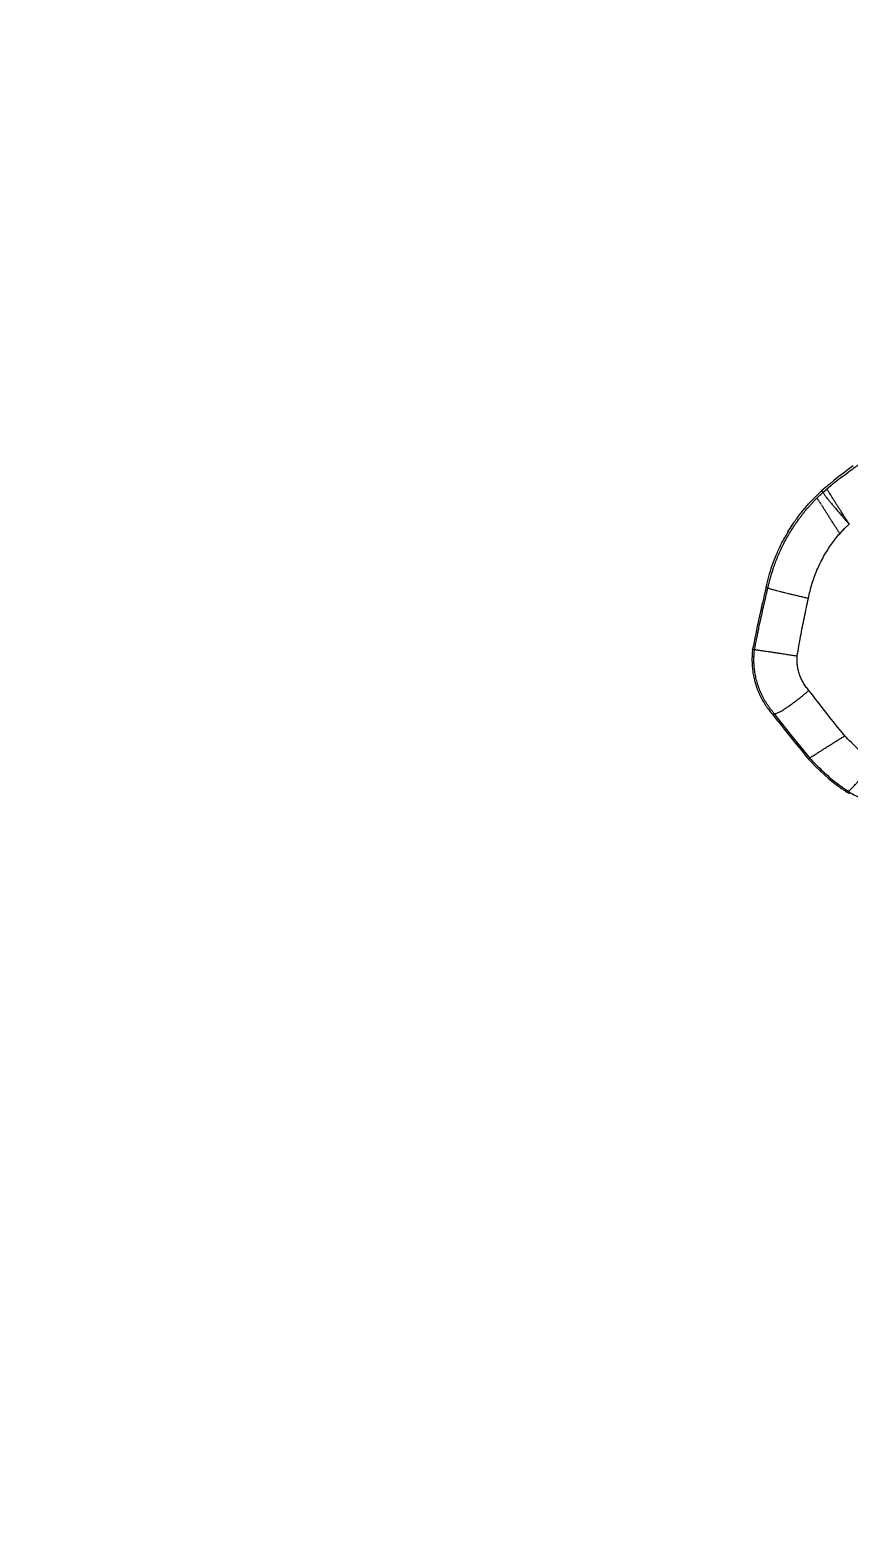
# Model space of a CAD drawing. Header units: millimetres. Extents: x 1145859089 to 1147511753, y -1047484727 to -1047247487.
# Drawn here: x 1147318711 to 1147319117, y -1047438348 to -1047437610 of the extents above; entities that cross this region are included whole.
import ezdxf
from ezdxf.xclip import XClip

# ---------------------------------------------------------------- set-up
doc = ezdxf.new("R2010")
doc.units = ezdxf.units.MM
doc.header["$LTSCALE"] = 100
doc.header["$MEASUREMENT"] = 0
doc.header["$XCLIPFRAME"] = 2
doc.layers.get('0').update_dxf_attribs({"linetype": 'CONTINUOUS'})
doc.layers.add('XREF', color=135, linetype='CONTINUOUS')
doc.layers.add('단지배치도$0$W240910', color=135, linetype='CONTINUOUS')

# ---------------------------------------------------------------- blocks, each defined once
blk = doc.blocks.new('단지배치도$0$zw$9902')
at = {"layer": '단지배치도$0$W240910', "linetype": 'ByBlock', "ltscale": 20}
for p, q in [((58839.72, -66462.11), (58837.42, -66463.92)), ((58842.03, -66460.32), (58839.72, -66462.11)), ((58844.37, -66458.55), (58842.03, -66460.32)), ((58846.73, -66456.82), (58844.37, -66458.55)), ((58831.11, -66469.15), (58831.15, -66469.12)), ((58833.24, -66467.35), (58831.15, -66469.12)), ((58831.15, -66469.12), (58831.82, -66469.88)), ((58831.82, -66469.88), (58833.74, -66468.26)), ((58837.42, -66463.92), (58835.15, -66465.77)), ((58814.65, -66489.22), (58812.74, -66492.54)), ((58842.51, -66487.84), (58844.79, -66485.62)), ((58804.6, -66517.16), (58803.66, -66516.94)), ((58801.33, -66526.85), (58800.54, -66530.4)), ((58800.14, -66532.21), (58800.11, -66532.35)), ((58800.17, -66532.06), (58800.14, -66532.21)), ((58797.02, -66547.56), (58797.97, -66547.71)), ((58806.99, -66579.93), (58807.69, -66579.35)), ((58806.99, -66579.93), (58808.56, -66581.94)), ((58807.7, -66579.35), (58807.69, -66579.35)), ((58816.45, -66590.48), (58807.69, -66579.35)), ((58808.56, -66581.94), (58810.6, -66584.53)), ((58810.6, -66584.53), (58812.65, -66587.12)), ((58812.65, -66587.12), (58814.71, -66589.69)), ((58814.71, -66589.69), (58816.78, -66592.26)), ((58825.28, -66601.36), (58816.45, -66590.48)), ((58816.78, -66592.26), (58818.86, -66594.82)), ((58818.86, -66594.82), (58820.95, -66597.37)), ((58842.59, -66590.34), (58842.56, -66590.36)), ((58820.95, -66597.37), (58823.05, -66599.92)), ((58823.05, -66599.92), (58824.74, -66601.96)), ((58824.74, -66601.96), (58825.35, -66601.44)), ((58824.74, -66601.96), (58826.25, -66603.6)), ((58825.3, -66601.35), (58825.28, -66601.36)), ((58825.31, -66601.37), (58825.29, -66601.35)), ((58825.33, -66601.4), (58825.31, -66601.37)), ((58825.34, -66601.41), (58825.33, -66601.4)), ((58825.34, -66601.42), (58825.34, -66601.41)), ((58825.35, -66601.43), (58825.34, -66601.42)), ((58825.35, -66601.44), (58825.35, -66601.43)), ((58826.25, -66603.6), (58828.29, -66605.69)), ((58828.29, -66605.69), (58830.39, -66607.73)), ((58830.39, -66607.73), (58832.54, -66609.71)), ((58832.54, -66609.71), (58834.76, -66611.62)), ((58834.76, -66611.62), (58837.03, -66613.46)), ((58837.03, -66613.46), (58839.68, -66615.49)), ((58843.61, -66618.24), (58844, -66617.64))]:
    blk.add_line(p, q, dxfattribs=at)
at = {"layer": '단지배치도$0$W240910'}
for radius in [11431.38, 11931.38]:
    blk.add_arc((57394.29, -57699.4), radius, 251.62775, 321.418131, dxfattribs=at)
at = {"layer": '단지배치도$0$W240910', "linetype": 'ByBlock', "ltscale": 20}
for centre, radius, start, end in [((58993.21, -66659.1), 248.7, 127.59683, 129.88119), ((59004.6, -66672.22), 267.09, 129.37774, 129.91004), ((59395.36, -66661.35), 609.06, 166.28469, 167.74428), ((59395.36, -66661.35), 609.06, 167.7725, 169.23201), ((58834.53, -66552.44), 37.83, 172.58343, 172.71744), ((58898.78, -66535.26), 99.65, 233.62338, 234.85056), ((58898.57, -66535.56), 99.28, 234.85114, 235.13624), ((58898.37, -66535.85), 98.93, 235.13578, 236.19075), ((58898.18, -66536.13), 98.59, 236.19124, 236.39124), ((58864.81, -66586.43), 38.22, 236.31409, 238.60711)]:
    blk.add_arc(centre, radius, start, end, dxfattribs=at)
for points, knots in [([(58841.48, -66462.05), (58842.71, -66461.1), (58844.26, -66459.93), (58845.92, -66458.7), (58846.49, -66458.29), (58846.93, -66457.97), (58847.78, -66457.35), (58849.32, -66456.25), (58850.69, -66455.29), (58851.54, -66454.7)], [0, 0, 0, 0, 4.659383, 5.833447, 6.209013, 6.764018, 7.459175, 9.356377, 12.468955, 12.468955, 12.468955, 12.468955]), ([(58814.49, -66489.5), (58815.17, -66488.36), (58816.88, -66485.65), (58819.8, -66481.5), (58823.31, -66477.13), (58827.07, -66472.99), (58829.74, -66470.4), (58831.11, -66469.15)], [0, 0, 0, 0, 3.996211, 9.600635, 15.205056, 20.809477, 26.360622, 26.360622, 26.360622, 26.360622]), ([(58828.91, -66472.65), (58829.38, -66472.18), (58830.1, -66471.48), (58830.96, -66470.67), (58831.45, -66470.22), (58831.7, -66469.99), (58831.82, -66469.88)], [0, 0, 0, 0, 2.010176, 3.026176, 3.521833, 4.025205, 4.025205, 4.025205, 4.025205]), ([(58831.82, -66469.88), (58831.8, -66470.05), (58832.08, -66470.36), (58832.37, -66470.85), (58832.8, -66471.42), (58833.32, -66472.11), (58833.7, -66472.63), (58833.93, -66472.89)], [0, 0, 0, 0, 0.530231, 1.068424, 1.775653, 2.645419, 3.68353, 3.68353, 3.68353, 3.68353]), ([(58844.79, -66485.62), (58844.48, -66485.12), (58843.8, -66484.05), (58842.86, -66482.58), (58842.02, -66481.26), (58841.35, -66480.21), (58840.8, -66479.34), (58840.34, -66478.62), (58839.94, -66477.99), (58839.55, -66477.38), (58839.17, -66476.78), (58838.64, -66475.95), (58837.98, -66474.9), (58837.27, -66473.79), (58836.69, -66472.87), (58836.21, -66472.14), (58835.72, -66471.36), (58835.22, -66470.58), (58834.74, -66469.82), (58834.35, -66469.2), (58834.03, -66468.7), (58833.84, -66468.4), (58833.74, -66468.26)], [0, 0, 0, 0, 1.766105, 3.789667, 5.227974, 6.480616, 7.534682, 8.299384, 9.046149, 9.77297, 10.478072, 11.159918, 12.75481, 14.18268, 15.124688, 16.003017, 16.812133, 17.88619, 18.782929, 19.518003, 20.062871, 20.580315, 20.580315, 20.580315, 20.580315]), ([(58814.53, -66491.38), (58815.05, -66490.48), (58816.06, -66488.79), (58817.22, -66486.99), (58817.94, -66485.93), (58818.22, -66485.51), (58818.49, -66485.12), (58818.75, -66484.75), (58818.99, -66484.4), (58819.23, -66484.07), (58819.57, -66483.6), (58819.98, -66483.03), (58820.44, -66482.41), (58820.78, -66481.96), (58821.06, -66481.6), (58821.3, -66481.28), (58821.61, -66480.88), (58822.14, -66480.2), (58823.23, -66478.86), (58824.33, -66477.57), (58825.23, -66476.54), (58825.73, -66475.99), (58826.19, -66475.48), (58826.64, -66474.99), (58826.98, -66474.63), (58827.31, -66474.29), (58827.68, -66473.9), (58828.05, -66473.52), (58828.48, -66473.09), (58828.75, -66472.81), (58828.91, -66472.65)], [0, 0, 0, 0, 3.100927, 5.911369, 6.435938, 6.936096, 7.411864, 7.863253, 8.29027, 8.692914, 9.071186, 10.050827, 10.815371, 11.364731, 11.763317, 12.179639, 12.548914, 13.287503, 14.76487, 17.722411, 18.381878, 18.876401, 19.941374, 20.437068, 20.873522, 21.436199, 21.841152, 22.496679, 23.024619, 23.674417, 23.674417, 23.674417, 23.674417]), ([(58830.91, -66475.8), (58830.66, -66475.57), (58830.4, -66474.95), (58829.91, -66474.23), (58829.48, -66473.61), (58829.28, -66473.1), (58828.81, -66472.8), (58828.91, -66472.65)], [0, 0, 0, 0, 1.02279, 1.931102, 2.663899, 3.207625, 3.731837, 3.731837, 3.731837, 3.731837]), ([(58840.18, -66490.37), (58840.08, -66490.27), (58839.93, -66489.93), (58839.57, -66489.44), (58839.21, -66488.84), (58838.83, -66488.25), (58838.44, -66487.64), (58838.06, -66487.05), (58837.64, -66486.38), (58837.18, -66485.65), (58836.64, -66484.81), (58836.15, -66484.04), (58835.72, -66483.36), (58835.33, -66482.74), (58834.9, -66482.07), (58834.46, -66481.38), (58834.05, -66480.74), (58833.66, -66480.13), (58833.28, -66479.53), (58832.9, -66478.93), (58832.5, -66478.3), (58832.07, -66477.63), (58831.63, -66476.94), (58831.34, -66476.48), (58831.2, -66476.26)], [0, 0, 0, 0, 0.40663, 1.101068, 1.813156, 2.515255, 3.200758, 3.975667, 4.632084, 5.580412, 6.54713, 7.637253, 8.296813, 8.972935, 9.841725, 10.680031, 11.430032, 12.119253, 12.844371, 13.556454, 14.252437, 15.087388, 15.935519, 16.722074, 16.722074, 16.722074, 16.722074]), ([(58833.93, -66472.89), (58834.27, -66473.28), (58834.94, -66474.17), (58836.06, -66475.51), (58837.31, -66477.01), (58838.43, -66478.33), (58839.4, -66479.46), (58840.18, -66480.37), (58840.97, -66481.27), (58841.81, -66482.24), (58842.74, -66483.3), (58843.74, -66484.47), (58844.49, -66485.2), (58844.79, -66485.62)], [0, 0, 0, 0, 1.564142, 3.325004, 5.262277, 7.399786, 8.528767, 9.736137, 10.982466, 12.122012, 13.598393, 15.198767, 16.737856, 16.737856, 16.737856, 16.737856]), ([(58803.66, -66516.94), (58804.05, -66515.12), (58804.95, -66511.49), (58806.64, -66506.14), (58808.65, -66500.9), (58810.77, -66496.27), (58812.26, -66493.42), (58812.91, -66492.24)], [0, 0, 0, 0, 5.604747, 11.209491, 16.814234, 22.41898, 26.475197, 26.475197, 26.475197, 26.475197]), ([(58804.6, -66517.16), (58804.65, -66516.96), (58804.75, -66516.48), (58804.94, -66515.68), (58805.14, -66514.84), (58805.33, -66514.08), (58805.5, -66513.4), (58805.69, -66512.71), (58805.98, -66511.66), (58806.39, -66510.22), (58806.94, -66508.47), (58807.51, -66506.78), (58808.2, -66504.83), (58809.1, -66502.49), (58810.28, -66499.71), (58811.6, -66496.88), (58813.01, -66494.1), (58814.02, -66492.28), (58814.53, -66491.38)], [0, 0, 0, 0, 0.617661, 1.4687, 2.464813, 3.195171, 3.821585, 4.585677, 5.349337, 7.081726, 9.06618, 10.854362, 12.448485, 15.256615, 18.373099, 21.499443, 24.623924, 27.737325, 27.737325, 27.737325, 27.737325]), ([(58824.65, -66522.28), (58824.91, -66521.1), (58825.39, -66518.74), (58826.36, -66515.26), (58827.49, -66511.83), (58828.81, -66508.47), (58830.35, -66505.08), (58832.12, -66501.68), (58834.05, -66498.48), (58836.01, -66495.54), (58838.08, -66492.95), (58839.33, -66491.08), (58840.18, -66490.37)], [0, 0, 0, 0, 3.632436, 7.214714, 10.835867, 14.452148, 18.050733, 22.006283, 25.937991, 29.263585, 32.581286, 35.905004, 35.905004, 35.905004, 35.905004]), ([(58840.18, -66490.37), (58840.5, -66490.14), (58840.92, -66489.47), (58841.73, -66488.67), (58842.25, -66488.12), (58842.51, -66487.84)], [0, 0, 0, 0, 1.183598, 2.29214, 3.440157, 3.440157, 3.440157, 3.440157]), ([(58797.97, -66547.71), (58798.02, -66547.44), (58798.13, -66546.87), (58798.31, -66545.94), (58798.51, -66544.87), (58798.75, -66543.68), (58798.98, -66542.49), (58799.18, -66541.51), (58799.32, -66540.8), (58799.42, -66540.29), (58799.55, -66539.66), (58799.71, -66538.9), (58799.91, -66537.9), (58800.15, -66536.75), (58800.44, -66535.41), (58800.76, -66533.89), (58801.11, -66532.27), (58801.47, -66530.62), (58801.81, -66529.11), (58802.09, -66527.83), (58802.33, -66526.77), (58802.52, -66525.94), (58802.66, -66525.33), (58802.8, -66524.73), (58802.93, -66524.16), (58803.08, -66523.53), (58803.25, -66522.79), (58803.48, -66521.83), (58803.74, -66520.72), (58804, -66519.66), (58804.22, -66518.74), (58804.42, -66517.91), (58804.54, -66517.4), (58804.6, -66517.16)], [0, 0, 0, 0, 0.80711, 1.754338, 2.84172, 4.087611, 5.393996, 6.473409, 7.071229, 7.566506, 8.043536, 8.992257, 9.912858, 11.090715, 12.525852, 14.02463, 15.734029, 17.518769, 19.069157, 20.385203, 21.466948, 22.314447, 22.927752, 23.371117, 24.15612, 24.685855, 25.311787, 26.418611, 27.664944, 28.725321, 29.678608, 30.524851, 31.264089, 31.264089, 31.264089, 31.264089]), ([(58804.6, -66517.16), (58804.71, -66517.31), (58805.13, -66517.37), (58805.69, -66517.59), (58806.4, -66517.79), (58807.27, -66518.04), (58808.31, -66518.33), (58809.52, -66518.65), (58810.7, -66518.95), (58811.82, -66519.24), (58812.92, -66519.51), (58814.09, -66519.8), (58815.22, -66520.07), (58816.29, -66520.33), (58817.57, -66520.64), (58819.12, -66521), (58820.59, -66521.35), (58821.83, -66521.64), (58822.85, -66521.87), (58823.82, -66522.09), (58824.4, -66522.22), (58824.65, -66522.28)], [0, 0, 0, 0, 0.545333, 1.111264, 1.856496, 2.751032, 3.830629, 5.089486, 6.515796, 7.489334, 8.559229, 9.904418, 11.101251, 12.041752, 13.209308, 15.065064, 16.801774, 17.73696, 18.900637, 19.937199, 20.706411, 20.706411, 20.706411, 20.706411]), ([(58819.06, -66550.84), (58819.36, -66549.23), (58819.87, -66546.01), (58820.76, -66541.23), (58821.66, -66536.5), (58822.62, -66531.74), (58823.6, -66526.99), (58824.33, -66523.84), (58824.65, -66522.28)], [0, 0, 0, 0, 4.921841, 9.776253, 14.561525, 19.395995, 24.336611, 29.104186, 29.104186, 29.104186, 29.104186]), ([(58797.01, -66547.65), (58796.89, -66548.58), (58796.72, -66550.48), (58796.65, -66553.36), (58796.8, -66556.27), (58797.15, -66559.16), (58797.75, -66562.39), (58798.48, -66564.6), (58798.84, -66565.89)], [0, 0, 0, 0, 2.819755, 5.728449, 8.637903, 11.548144, 14.459024, 18.488384, 18.488384, 18.488384, 18.488384]), ([(58799.41, -66564.54), (58799.13, -66563.64), (58798.64, -66561.82), (58798.1, -66559.04), (58797.82, -66556.76), (58797.7, -66555), (58797.65, -66553.79), (58797.64, -66552.57), (58797.66, -66551.35), (58797.73, -66550.14), (58797.82, -66548.93), (58797.91, -66548.12), (58797.97, -66547.71)], [0, 0, 0, 0, 2.820202, 5.652012, 8.49461, 9.712081, 10.930023, 12.147749, 13.367822, 14.589538, 15.767534, 17.021847, 17.021847, 17.021847, 17.021847]), ([(58797.97, -66547.71), (58798.12, -66547.7), (58798.41, -66547.76), (58798.84, -66547.8), (58799.32, -66547.87), (58799.87, -66547.95), (58800.52, -66548.05), (58801.24, -66548.15), (58802.16, -66548.29), (58803.3, -66548.46), (58804.45, -66548.63), (58805.44, -66548.78), (58806.27, -66548.9), (58807.11, -66549.03), (58808.26, -66549.21), (58809.72, -66549.43), (58811.3, -66549.67), (58812.74, -66549.89), (58814.02, -66550.08), (58815.51, -66550.31), (58817.19, -66550.56), (58818.44, -66550.74), (58819.06, -66550.84)], [0, 0, 0, 0, 0.449201, 0.870347, 1.312687, 1.899182, 2.550008, 3.276556, 4.068677, 5.35636, 6.730825, 7.54418, 8.381339, 9.237518, 10.107956, 11.873008, 13.640881, 14.924686, 16.222354, 17.522148, 19.450202, 21.319987, 21.319987, 21.319987, 21.319987]), ([(58824.86, -66567.91), (58824.33, -66567.35), (58823.37, -66566.14), (58822.09, -66564.21), (58821.02, -66562.15), (58820.16, -66559.99), (58819.52, -66557.76), (58819.11, -66555.47), (58818.94, -66553.15), (58819, -66551.61), (58819.06, -66550.84)], [0, 0, 0, 0, 2.306838, 4.611291, 6.936627, 9.255405, 11.580621, 13.895868, 16.219767, 18.529919, 18.529919, 18.529919, 18.529919]), ([(58798.84, -66565.89), (58799.03, -66566.46), (58799.57, -66567.93), (58800.57, -66570.27), (58801.91, -66572.85), (58803.42, -66575.34), (58805.1, -66577.69), (58806.31, -66579.17), (58806.94, -66579.87)], [0, 0, 0, 0, 1.793111, 4.704543, 7.615341, 10.525352, 13.434601, 16.259769, 16.259769, 16.259769, 16.259769]), ([(58807.7, -66579.35), (58807.07, -66578.64), (58805.87, -66577.18), (58804.22, -66574.85), (58802.74, -66572.41), (58801.43, -66569.88), (58800.31, -66567.25), (58799.69, -66565.45), (58799.41, -66564.54)], [0, 0, 0, 0, 2.841708, 5.691442, 8.544539, 11.396169, 14.246509, 17.100018, 17.100018, 17.100018, 17.100018]), ([(58807.7, -66579.35), (58807.89, -66579.48), (58808.39, -66579.4), (58809.03, -66579.19), (58809.64, -66578.93), (58810.25, -66578.63), (58810.84, -66578.31), (58811.61, -66577.87), (58812.58, -66577.28), (58813.59, -66576.62), (58814.52, -66575.99), (58815.35, -66575.42), (58816.4, -66574.68), (58817.65, -66573.75), (58818.83, -66572.85), (58819.78, -66572.11), (58820.5, -66571.55), (58821.24, -66570.95), (58821.87, -66570.43), (58822.4, -66570), (58822.97, -66569.53), (58823.79, -66568.83), (58824.47, -66568.24), (58824.85, -66567.91)], [0, 0, 0, 0, 0.69204, 1.293281, 2.081195, 2.671542, 3.340075, 4.085625, 5.342847, 6.754984, 7.695639, 8.708164, 9.789286, 11.528422, 13.386865, 14.242456, 15.149533, 16.103876, 17.100029, 17.607413, 18.147031, 19.321034, 20.845298, 20.845298, 20.845298, 20.845298]), ([(58842.56, -66590.36), (58839.55, -66586.71), (58833.61, -66579.26), (58827.78, -66571.71), (58824.86, -66567.91)], [0, 0, 0, 0, 14.1958, 28.595231, 28.595231, 28.595231, 28.595231]), ([(58825.29, -66601.35), (58825.49, -66601.43), (58825.82, -66600.92), (58826.41, -66600.67), (58827.1, -66600.19), (58827.94, -66599.67), (58828.93, -66599.04), (58830.05, -66598.33), (58831.3, -66597.53), (58832.65, -66596.67), (58834.1, -66595.76), (58835.58, -66594.76), (58836.66, -66594.2), (58837.13, -66593.82)], [0, 0, 0, 0, 0.629204, 1.261724, 2.07872, 3.077214, 4.249248, 5.58909, 7.074568, 8.680518, 10.40106, 12.208852, 14.032259, 14.032259, 14.032259, 14.032259]), ([(58837.13, -66593.82), (58837.67, -66593.38), (58838.94, -66592.74), (58840.67, -66591.49), (58842.01, -66590.85), (58842.56, -66590.36)], [0, 0, 0, 0, 2.066728, 4.230388, 6.431366, 6.431366, 6.431366, 6.431366]), ([(58856.66, -66602.71), (58855.38, -66601.84), (58852.89, -66599.97), (58849.27, -66596.98), (58845.83, -66593.78), (58843.65, -66591.5), (58842.59, -66590.34)], [0, 0, 0, 0, 4.654605, 9.339655, 14.057769, 18.772347, 18.772347, 18.772347, 18.772347]), ([(58825.35, -66601.44), (58826.22, -66602.41), (58828.05, -66604.37), (58830.98, -66607.27), (58833.07, -66609.17), (58834.16, -66610.11)], [0, 0, 0, 0, 3.913393, 8.038625, 12.375794, 12.375794, 12.375794, 12.375794]), ([(58844, -66617.64), (58844.3, -66617.72), (58844.91, -66617.35), (58845.59, -66616.83), (58846.29, -66616.18), (58847.03, -66615.44), (58847.85, -66614.54), (58848.55, -66613.73), (58849.12, -66613.06), (58849.51, -66612.58), (58849.88, -66612.12), (58850.23, -66611.68), (58850.56, -66611.27), (58850.88, -66610.86), (58851.18, -66610.47), (58851.47, -66610.09), (58851.76, -66609.7), (58852.06, -66609.31), (58852.41, -66608.84), (58852.82, -66608.27), (58853.3, -66607.61), (58853.75, -66606.98), (58854.19, -66606.36), (58854.82, -66605.45), (58855.67, -66604.21), (58856.34, -66603.21), (58856.66, -66602.71)], [0, 0, 0, 0, 0.930778, 1.822635, 2.698098, 3.748874, 4.966424, 6.336361, 6.979675, 7.601023, 8.194445, 8.754886, 9.278129, 9.760713, 10.311777, 10.788105, 11.186525, 11.766369, 12.258329, 12.951947, 13.874187, 14.693756, 15.269929, 16.166147, 18.008381, 19.783573, 19.783573, 19.783573, 19.783573]), ([(58834.16, -66610.11), (58835.22, -66611.04), (58837.44, -66612.89), (58840.73, -66615.39), (58842.97, -66616.95), (58844, -66617.64)], [0, 0, 0, 0, 4.22334, 8.664264, 12.398343, 12.398343, 12.398343, 12.398343]), ([(58844, -66617.64), (58844.8, -66618.18), (58846.52, -66619.23), (58848.58, -66620.29), (58849.96, -66620.92), (58850.56, -66621.18), (58851.1, -66621.4), (58851.93, -66621.73), (58853.12, -66622.16), (58854.76, -66622.69), (58855.97, -66623.02), (58856.62, -66623.17)], [0, 0, 0, 0, 2.881319, 6.031147, 6.947928, 7.421278, 8.001605, 8.688921, 10.100092, 11.819439, 13.847041, 13.847041, 13.847041, 13.847041])]:
    blk.add_open_spline(points, degree=3, knots=knots, dxfattribs=at)
blk.add_open_spline([(58831.2, -66476.26), (58831.1, -66476.11), (58831.04, -66475.93), (58830.91, -66475.8)], degree=3, dxfattribs=at)
blk = doc.blocks.new('단지배치도')
blk.add_blockref('단지배치도$0$zw$9902', (141034.19, 142437.16))

msp = doc.modelspace()

# ---------------------------------------------------------------- block references
at = {"layer": 'XREF'}
ref = msp.add_blockref('단지배치도', (1147119237.834579, -1047513806.462535), dxfattribs=at)
XClip(ref).set_block_clipping_path([(72982.4064819524, 34919.7593965298), (360382.4067475507, 255319.7593436697)])

doc.saveas('drawing.dxf')
